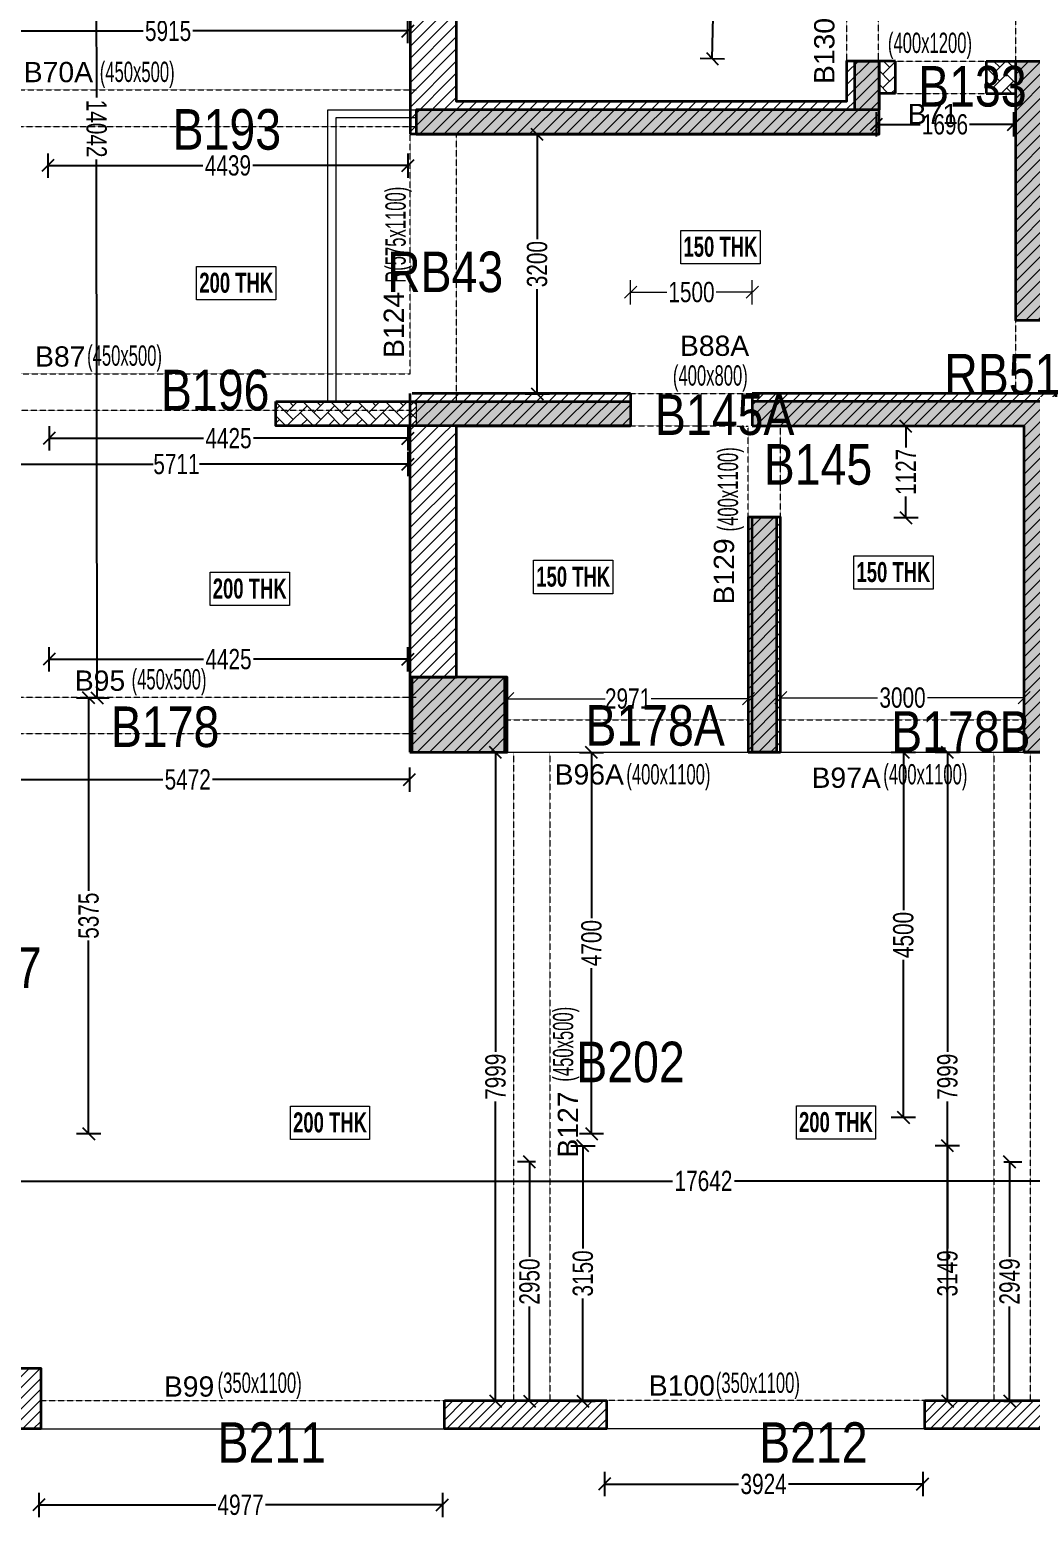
# Model space of a CAD drawing. Header units: millimetres. Extents: x 1 to 72184, y 68 to 60126.
# Drawn here: x 7195 to 19546, y 1687 to 20047 of the extents above; entities that cross this region are included whole.
import ezdxf
from ezdxf.enums import TextEntityAlignment as Align

# ---------------------------------------------------------------- set-up
doc = ezdxf.new("R2010")
doc.units = ezdxf.units.MM
doc.linetypes.add('HIDDEN', pattern=[0.375, 0.25, -0.125])
for name, color, linetype, lineweight in [('A-FLOR-IDEN', 11, 'Continuous', 9), ('S-BEAM', 7, 'Continuous', 18), ('S-BEAM-IDEN', 2, 'Continuous', 9), ('S-COL HATCH', 9, 'Continuous', 0), ('S-COLS', 5, 'Continuous', 35), ('S-WALL', 4, 'Continuous', 18)]:
    doc.layers.add(name, color=color, linetype=linetype, lineweight=lineweight)
for name, color, linetype in [('Abhinav working', 6, 'Continuous'), ('Beam Nos', 7, 'Continuous'), ('changes', 7, 'Continuous')]:
    doc.layers.add(name, color=color, linetype=linetype)
doc.styles.add('Dim.s & Anno.(Misc.)', font='ARIALN.TTF')
doc.styles.add('SC-BBS1', font='SansSerif')
doc.styles.add('SOBHA', font='swisscl.ttf')
doc.styles.add('Swis721 LtCn BT', font='swisscl.ttf', dxfattribs={"width": 0.9, "height": 233.355162})
doc.styles.add('Swis721 LtCn BT_B', font='', dxfattribs={"width": 0.9, "height": 246.918336})
doc.styles.get('Swis721 LtCn BT_B').set_extended_font_data('Swis721 LtCn BT', bold=True)
doc.dimstyles.new('S-100', dxfattribs={"dimscale": 100, "dimtxt": 2.5, "dimasz": 1.5, "dimexe": 1.5, "dimexo": 1.5, "dimgap": 0.1, "dimtad": 0, "dimdec": 0, "dimrnd": 0.0005, "dimzin": 0, "dimdsep": 46, "dimtxsty": 'SOBHA', "dimblk": 'OBLIQUE', "dimcen": 0.09, "dimclrd": 8, "dimclre": 8, "dimclrt": 6, "dimadec": 0, "dimazin": 0, "dimtfac": 1, "dimtdec": 0, "dimtofl": 0, "dimtmove": 0, "dimatfit": 3, "dimfxl": 1.5, "dimfxlon": 1, "dimtolj": 1, "dimtzin": 0, "dimlwd": -1, "dimlwe": -1, "dimarcsym": 0})
pattern_1 = [(45, (-31699446.87, 20890861.25), (-75.1300955, 75.1300955), [])]
pattern_2 = [(45, (-31618808, 20746156.34), (0, 169.7056275), [360, -120]), (135, (-31618723.15, 20746241.2), (1e-14, 169.7056275), [360, -120])]
pattern_3 = [(45, (-31682274.25, 21473233.52), (-75.1300955, 75.1300955), [])]
pattern_4 = [(45, (-31343257.79, 20900885.62), (-66.29126074, 66.29126074), [])]

# ---------------------------------------------------------------- blocks, each defined once
blk = doc.blocks.new('A$Cd226b1b4')
at = {"layer": 'S-COL HATCH', "transparency": 33554687}
h = blk.add_hatch(dxfattribs=at)
h.set_pattern_fill('ANSI31', color=256, scale=850)
h.set_pattern_definition(pattern_1)
h.paths.add_polyline_path([(5785, 7625), (5785, 8525), (5385, 8525), (5385, 8025), (575, 8025), (575, 19125), (0, 19129), (0, 7625)])
h = blk.add_hatch(dxfattribs=at)
h.set_pattern_fill('ANSI31', color=256, scale=850)
h.set_pattern_definition(pattern_1)
h.paths.add_polyline_path([(12825, 5325), (12825, 5725), (7871, 5725), (7871, 8525), (7471, 8525), (7471, 5325)])
at = {"layer": 'S-COLS', "elevation": 0}
blk.add_lwpolyline([(0, 7629), (5785, 7625), (5785, 8525), (5385, 8525), (5385, 8025), (575, 8025), (575, 19125), (0, 19129)], close=True, dxfattribs=at)
blk.add_lwpolyline([(18625, 5325), (7471, 5325), (7471, 8525), (7871, 8525)], dxfattribs=at)
blk = doc.blocks.new('A$Cbe320e20')
at = {"layer": 'S-COL HATCH', "transparency": 33554687}
h = blk.add_hatch(color=256, dxfattribs=at)
h.dxf.hatch_style = 1
h.paths.add_polyline_path([(-2086, 2800), (-2385, 2800), (-2385, 2200), (-2086, 2200)])
at = {"layer": 'S-COL HATCH'}
h = blk.add_hatch(dxfattribs=at)
h.set_pattern_fill('AR-HBONE', color=256, scale=30)
h.set_pattern_definition(pattern_2)
h.paths.add_polyline_path([(-1885, 2400), (-1885, 2800), (-2085, 2800), (-2085, 2400)])
h = blk.add_hatch(dxfattribs=at)
h.set_pattern_fill('AR-HBONE', color=256, scale=30)
h.set_pattern_definition(pattern_2)
h.paths.add_polyline_path([(-400, 2400), (-400, 2800), (-765, 2800), (-765, 2400), (-676, 2400)])
at = {"layer": 'S-COL HATCH', "transparency": 33554687}
h = blk.add_hatch(color=256, dxfattribs=at)
h.dxf.hatch_style = 1
h.paths.add_polyline_path([(4954, -400), (4954, 0), (0, 0), (0, 2800), (-400, 2800), (-400, -400)])
h = blk.add_hatch(color=256, dxfattribs=at)
h.dxf.hatch_style = 1
h.paths.add_polyline_path([(-7796, 2200), (-7796, 1900), (-2086, 1900), (-2086, 2200)])
at = {"layer": 'S-COL HATCH'}
h = blk.add_hatch(dxfattribs=at)
h.set_pattern_fill('AR-HBONE', color=256, scale=30)
h.set_pattern_definition([(45, (-31802317.5, 20729084.55), (0, 169.7056275), [360, -120]), (135, (-31802232.65, 20729169.4), (1e-14, 169.7056275), [360, -120])])
h.paths.add_polyline_path([(-7796, -1400), (-9525, -1400), (-9525, -1700), (-7796, -1700)])
at = {"layer": 'S-COL HATCH', "transparency": 33554687}
h = blk.add_hatch(dxfattribs=at)
h.set_pattern_fill('ANSI31', color=256, scale=850)
h.set_pattern_definition(pattern_3)
h.paths.add_polyline_path([(-5150, -1299), (-7296, -1299), (-7296, -1303), (-7871, -1303), (-7871, -4800), (-7296, -4800), (-7296, -1699), (-5150, -1699)])
h = blk.add_hatch(color=256, dxfattribs=at)
h.dxf.hatch_style = 1
h.paths.add_polyline_path([(-5150, -1400), (-7796, -1400), (-7796, -1700), (-5150, -1700)])
h = blk.add_hatch(dxfattribs=at)
h.set_pattern_fill('ANSI31', color=256, scale=850)
h.set_pattern_definition(pattern_3)
h.paths.add_polyline_path([(100, -1299), (-3650, -1299), (-3650, -1699), (-300, -1699), (-300, -5724), (100, -5724)])
h = blk.add_hatch(color=256, dxfattribs=at)
h.dxf.hatch_style = 1
h.paths.add_polyline_path([(0, -1400), (-3650, -1400), (-3650, -1700), (-300, -1700), (-300, -5725), (0, -5725)])
h = blk.add_hatch(dxfattribs=at)
h.set_pattern_fill('ANSI31', color=256, scale=850)
h.set_pattern_definition(pattern_3)
h.paths.add_polyline_path([(-3300, -2827), (-3696, -2827), (-3696, -5724), (-3300, -5724)])
h = blk.add_hatch(color=256, dxfattribs=at)
h.dxf.hatch_style = 1
h.paths.add_polyline_path([(-3350, -2827), (-3650, -2827), (-3650, -5725), (-3350, -5725)])
h = blk.add_hatch(dxfattribs=at)
h.set_pattern_fill('ANSI31', color=256, scale=850)
h.set_pattern_definition(pattern_3)
h.paths.add_polyline_path([(-7871, -4800), (-7871, -5724), (-6671, -5724), (-6671, -4800)])
h = blk.add_hatch(color=256, dxfattribs=at)
h.dxf.hatch_style = 1
h.paths.add_polyline_path([(-6700, -4800), (-7850, -4800), (-7850, -5725), (-6700, -5725)])
blk.add_line((-7796, -1400), (-7796, -1700), dxfattribs=at)
at = {"layer": 'S-COLS'}
for p, q in [((-1885, 2800), (-2086, 2800)), ((-1885, 2400), (-1885, 2800)), ((-765, 2800), (-765, 2400)), ((-765, 2800), (-400, 2800)), ((-1885, 2400), (-2086, 2400)), ((-765, 2400), (-400, 2400)), ((-5150, -1299), (-5150, -1699)), ((-3650, -1299), (-3650, -1699)), ((0, -1400), (-3650, -1400)), ((-3650, -1400), (-3650, -1700)), ((-3650, -1700), (-300, -1700)), ((-300, -1700), (-300, -5725)), ((-3700, -5724), (-3300, -5724)), ((-300, -5724), (100, -5724)), ((0, -5725), (-300, -5725))]:
    blk.add_line(p, q, dxfattribs=at)
at = {"layer": 'S-COLS', "color": 5}
blk.add_lwpolyline([(-2385, 2800), (-2086, 2800), (-2086, 2200), (-2385, 2200)], close=True, dxfattribs=at)
at = {"layer": 'S-COLS'}
for points in [[(10754, -400), (-400, -400), (-400, 2800), (0, 2800)], [(-7871, -1299), (-7871, -4800), (-7296, -4800), (-7296, -1699), (-5150, -1699)], [(-5150, -1299), (-7846, -1299)], [(100, -5724), (100, -1299), (-3650, -1299)], [(-3650, -1699), (-300, -1699), (-300, -5724)], [(-3300, -5724), (-3300, -2827), (-3700, -2827), (-3700, -5724)]]:
    blk.add_lwpolyline(points, dxfattribs=at)
for points in [[(-7796, 1900), (-2086, 1900), (-2086, 2200), (-7796, 2200)], [(-7850, -5725), (-6700, -5725), (-6700, -4800), (-7850, -4800)]]:
    blk.add_lwpolyline(points, close=True, dxfattribs=at)
at = {"layer": 'S-COLS', "elevation": 0}
for points in [[(-9525, -1400), (-5150, -1400), (-5150, -1700), (-9525, -1700)], [(-3650, -2827), (-3350, -2827), (-3350, -5725), (-3650, -5725)], [(-7871, -5724), (-6671, -5724), (-6671, -4800), (-7871, -4800)]]:
    blk.add_lwpolyline(points, close=True, dxfattribs=at)
at = {"layer": 'S-WALL', "color": 7}
for p, q in [((-8885, 2200), (-7795, 2200)), ((-8885, -1400), (-8885, 2200)), ((-7795, 2100), (-8785, 2100)), ((-8785, 2100), (-8785, -1400))]:
    blk.add_line(p, q, dxfattribs=at)
blk = doc.blocks.new('_OBLIQUE')
at = {"color": 0, "linetype": 'ByBlock'}
blk.add_line((-0.5, -0.5), (0.5, 0.5), dxfattribs=at)
blk = doc.blocks.new('*D387')
at = {"layer": 'Abhinav working', "color": 8, "transparency": 16777216}
for p, q in [((20972, 21656), (21272, 21656)), ((21122, 21656), (21122, 20963)), ((21122, 19656), (21122, 20350)), ((20972, 19656), (21272, 19656))]:
    blk.add_line(p, q, dxfattribs=at)
at = {"layer": 'Defpoints', "color": 0, "transparency": 16777216}
for p in [(19329, 21656, 0), (21122, 21656), (19329, 19656)]:
    blk.add_point(p, dxfattribs=at)
at = {"layer": 'Abhinav working', "color": 8, "transparency": 16777216, "xscale": 150, "yscale": 150, "zscale": 150}
for p, rotation in [((21122, 21656), 90), ((21122, 19656), 270)]:
    blk.add_blockref('_OBLIQUE', p, dxfattribs=dict(at, rotation=rotation))
at = {"layer": 'Abhinav working', "color": 6, "transparency": 16777216, "insert": (21122, 20656), "char_height": 250, "attachment_point": 5, "rotation": 90, "style": 'SOBHA'}
blk.add_mtext('\\A1;2000', dxfattribs=at)
blk = doc.blocks.new('*D388')
at = {"layer": 'Abhinav working', "color": 8, "transparency": 16777216}
for p, q in [((15802, 21686), (15503, 21692)), ((15653, 21689), (15639, 20995)), ((15613, 19689), (15626, 20382)), ((15762, 19686), (15463, 19692))]:
    blk.add_line(p, q, dxfattribs=at)
at = {"layer": 'Defpoints', "color": 0, "transparency": 16777216}
for p in [(15653, 21689), (17284, 21656, 0), (17244, 19656)]:
    blk.add_point(p, dxfattribs=at)
at = {"layer": 'Abhinav working', "color": 8, "transparency": 16777216, "xscale": 150, "yscale": 150, "zscale": 150}
for p, rotation in [((15653, 21689), 88.85422830363916), ((15613, 19689), 268.8542283036392)]:
    blk.add_blockref('_OBLIQUE', p, dxfattribs=dict(at, rotation=rotation))
at = {"layer": 'Abhinav working', "color": 6, "transparency": 16777216, "insert": (15633, 20689), "char_height": 250, "attachment_point": 5, "rotation": 88.8542, "style": 'SOBHA'}
blk.add_mtext('\\A1;2000', dxfattribs=at)
blk = doc.blocks.new('*D389')
at = {"layer": 'Abhinav working', "color": 8, "transparency": 16777216}
for p, q in [((17634, 19029), (17634, 18729)), ((19329, 19029), (19329, 18729)), ((17634, 18879), (18178, 18879)), ((19329, 18879), (18785, 18879))]:
    blk.add_line(p, q, dxfattribs=at)
at = {"layer": 'Defpoints', "color": 0, "transparency": 16777216}
for p in [(17634, 19256), (19329, 19256), (19329, 18879)]:
    blk.add_point(p, dxfattribs=at)
at = {"layer": 'Abhinav working', "color": 8, "transparency": 16777216, "xscale": 150, "yscale": 150, "zscale": 150, "rotation": 180}
blk.add_blockref('_OBLIQUE', (17634, 18879), dxfattribs=at)
at = {"layer": 'Abhinav working', "color": 8, "transparency": 16777216, "xscale": 150, "yscale": 150, "zscale": 150}
blk.add_blockref('_OBLIQUE', (19329, 18879), dxfattribs=at)
at = {"layer": 'Abhinav working', "color": 6, "transparency": 16777216, "insert": (18482, 18879), "char_height": 250, "attachment_point": 5, "style": 'SOBHA'}
blk.add_mtext('\\A1;1696', dxfattribs=at)
blk = doc.blocks.new('*D394')
at = {"layer": 'Abhinav working', "color": 8, "transparency": 16777216}
for p, q in [((17850, 15156), (18150, 15156)), ((18000, 15156), (18000, 14895)), ((18000, 14029), (18000, 14290)), ((17850, 14029), (18150, 14029))]:
    blk.add_line(p, q, dxfattribs=at)
at = {"layer": 'Defpoints', "color": 0, "transparency": 16777216}
for p in [(16429, 15156), (16429, 14029), (18000, 14029)]:
    blk.add_point(p, dxfattribs=at)
at = {"layer": 'Abhinav working', "color": 8, "transparency": 16777216, "xscale": 150, "yscale": 150, "zscale": 150}
for p, rotation in [((18000, 15156), 90), ((18000, 14029), 270)]:
    blk.add_blockref('_OBLIQUE', p, dxfattribs=dict(at, rotation=rotation))
at = {"layer": 'Abhinav working', "color": 6, "transparency": 16777216, "insert": (18000, 14593), "char_height": 250, "attachment_point": 5, "rotation": 90, "style": 'SOBHA'}
blk.add_mtext('\\A1;1127', dxfattribs=at)
blk = doc.blocks.new('*D411')
at = {"layer": 'Abhinav working', "color": 8, "transparency": 16777216}
for p, q in [((7419, 18522), (7419, 18222)), ((7419, 18372), (9331, 18372)), ((11859, 18372), (9947, 18372)), ((11859, 18522), (11859, 18222))]:
    blk.add_line(p, q, dxfattribs=at)
at = {"layer": 'Defpoints', "color": 0, "transparency": 16777216}
for p in [(7419, 18849), (11859, 18849), (11859, 18372)]:
    blk.add_point(p, dxfattribs=at)
at = {"layer": 'Abhinav working', "color": 8, "transparency": 16777216, "xscale": 150, "yscale": 150, "zscale": 150, "rotation": 180}
blk.add_blockref('_OBLIQUE', (7419, 18372), dxfattribs=at)
at = {"layer": 'Abhinav working', "color": 8, "transparency": 16777216, "xscale": 150, "yscale": 150, "zscale": 150}
blk.add_blockref('_OBLIQUE', (11859, 18372), dxfattribs=at)
at = {"layer": 'Abhinav working', "color": 6, "transparency": 16777216, "insert": (9639, 18372), "char_height": 250, "attachment_point": 5, "style": 'SOBHA'}
blk.add_mtext('\\A1;4439', dxfattribs=at)
blk = doc.blocks.new('*D412')
at = {"layer": 'Abhinav working', "color": 8, "transparency": 16777216}
for p, q in [((7861, 25849), (8161, 25849)), ((8011, 25849), (8017, 19210)), ((8025, 11807), (8018, 18446)), ((7875, 11807), (8175, 11807))]:
    blk.add_line(p, q, dxfattribs=at)
at = {"layer": 'Defpoints', "color": 0, "transparency": 16777216}
for p in [(7419, 25849), (8011, 25849), (7434, 11806)]:
    blk.add_point(p, dxfattribs=at)
at = {"layer": 'Abhinav working', "color": 8, "transparency": 16777216, "xscale": 150, "yscale": 150, "zscale": 150}
for p, rotation in [((8011, 25849), 90.05859092819775), ((8025, 11807), 270.0585909281977)]:
    blk.add_blockref('_OBLIQUE', p, dxfattribs=dict(at, rotation=rotation))
at = {"layer": 'Abhinav working', "color": 6, "transparency": 16777216, "insert": (8018, 18828), "char_height": 250, "attachment_point": 5, "rotation": 270.0586, "style": 'SOBHA'}
blk.add_mtext('\\A1;14042', dxfattribs=at)
blk = doc.blocks.new('*D413')
at = {"layer": 'Abhinav working', "color": 8, "transparency": 16777216}
for p, q in [((7771, 11806), (8071, 11806)), ((7921, 11806), (7921, 9425)), ((7921, 6431), (7921, 8812)), ((7771, 6431), (8071, 6431))]:
    blk.add_line(p, q, dxfattribs=at)
at = {"layer": 'Defpoints', "color": 0, "transparency": 16777216}
for p in [(7434, 11806, 0), (7434, 6431, 0), (7921, 6431)]:
    blk.add_point(p, dxfattribs=at)
at = {"layer": 'Abhinav working', "color": 8, "transparency": 16777216, "xscale": 150, "yscale": 150, "zscale": 150}
for p, rotation in [((7921, 11806), 90), ((7921, 6431), 270)]:
    blk.add_blockref('_OBLIQUE', p, dxfattribs=dict(at, rotation=rotation))
at = {"layer": 'Abhinav working', "color": 6, "transparency": 16777216, "insert": (7921, 9119), "char_height": 250, "attachment_point": 5, "rotation": 90, "style": 'SOBHA'}
blk.add_mtext('\\A1;5375', dxfattribs=at)
blk = doc.blocks.new('*D415')
at = {"layer": 'Abhinav working', "color": 8, "transparency": 16777216}
for p, q in [((7434, 15158), (7434, 14858)), ((11859, 15158), (11859, 14858)), ((7434, 15008), (9338, 15008)), ((11859, 15008), (9954, 15008))]:
    blk.add_line(p, q, dxfattribs=at)
at = {"layer": 'Defpoints', "color": 0, "transparency": 16777216}
for p in [(7434, 15349), (11859, 15349), (11859, 15008)]:
    blk.add_point(p, dxfattribs=at)
at = {"layer": 'Abhinav working', "color": 8, "transparency": 16777216, "xscale": 150, "yscale": 150, "zscale": 150, "rotation": 180}
blk.add_blockref('_OBLIQUE', (7434, 15008), dxfattribs=at)
at = {"layer": 'Abhinav working', "color": 8, "transparency": 16777216, "xscale": 150, "yscale": 150, "zscale": 150}
blk.add_blockref('_OBLIQUE', (11859, 15008), dxfattribs=at)
at = {"layer": 'Abhinav working', "color": 6, "transparency": 16777216, "insert": (9646, 15008), "char_height": 250, "attachment_point": 5, "style": 'SOBHA'}
blk.add_mtext('\\A1;4425', dxfattribs=at)
blk = doc.blocks.new('*D421')
at = {"layer": 'Abhinav working', "color": 8, "transparency": 16777216}
for p, q in [((13973, 11131), (14273, 11131)), ((14123, 11131), (14123, 9089)), ((14123, 6431), (14123, 8473)), ((13973, 6431), (14273, 6431))]:
    blk.add_line(p, q, dxfattribs=at)
at = {"layer": 'Defpoints', "color": 0, "transparency": 16777216}
for p in [(13584, 11131), (14123, 11131), (13584, 6431)]:
    blk.add_point(p, dxfattribs=at)
at = {"layer": 'Abhinav working', "color": 8, "transparency": 16777216, "xscale": 150, "yscale": 150, "zscale": 150}
for p, rotation in [((14123, 11131), 90), ((14123, 6431), 270)]:
    blk.add_blockref('_OBLIQUE', p, dxfattribs=dict(at, rotation=rotation))
at = {"layer": 'Abhinav working', "color": 6, "transparency": 16777216, "insert": (14123, 8781), "char_height": 250, "attachment_point": 5, "rotation": 90, "style": 'SOBHA'}
blk.add_mtext('\\A1;4700', dxfattribs=at)
blk = doc.blocks.new('*D422')
at = {"layer": 'Abhinav working', "color": 8, "transparency": 16777216}
for p, q in [((18119, 11131), (17819, 11131)), ((17969, 11131), (17969, 9189)), ((17969, 6631), (17969, 8573)), ((18119, 6631), (17819, 6631))]:
    blk.add_line(p, q, dxfattribs=at)
at = {"layer": 'Defpoints', "color": 0, "transparency": 16777216}
for p in [(17969, 11131), (19058, 11131), (19058, 6631)]:
    blk.add_point(p, dxfattribs=at)
at = {"layer": 'Abhinav working', "color": 8, "transparency": 16777216, "xscale": 150, "yscale": 150, "zscale": 150}
for p, rotation in [((17969, 11131), 90), ((17969, 6631), 270)]:
    blk.add_blockref('_OBLIQUE', p, dxfattribs=dict(at, rotation=rotation))
at = {"layer": 'Abhinav working', "color": 6, "transparency": 16777216, "insert": (17969, 8881), "char_height": 250, "attachment_point": 5, "rotation": 90, "style": 'SOBHA'}
blk.add_mtext('\\A1;4500', dxfattribs=at)
blk = doc.blocks.new('*D423')
at = {"layer": 'Abhinav working', "color": 8, "transparency": 16777216}
for p, q in [((6683, 5996), (6683, 5696)), ((24325, 5996), (24325, 5696)), ((6683, 5846), (15122, 5846)), ((24325, 5846), (15885, 5846))]:
    blk.add_line(p, q, dxfattribs=at)
at = {"layer": 'Defpoints', "color": 0, "transparency": 16777216}
for p in [(6683, 6631), (24325, 6631), (6683, 5846)]:
    blk.add_point(p, dxfattribs=at)
at = {"layer": 'Abhinav working', "color": 8, "transparency": 16777216, "xscale": 150, "yscale": 150, "zscale": 150, "rotation": 180}
blk.add_blockref('_OBLIQUE', (6683, 5846), dxfattribs=at)
at = {"layer": 'Abhinav working', "color": 8, "transparency": 16777216, "xscale": 150, "yscale": 150, "zscale": 150}
blk.add_blockref('_OBLIQUE', (24325, 5846), dxfattribs=at)
at = {"layer": 'Abhinav working', "color": 6, "transparency": 16777216, "insert": (15504, 5846), "char_height": 250, "attachment_point": 5, "style": 'SOBHA'}
blk.add_mtext('\\A1;17642', dxfattribs=at)
blk = doc.blocks.new('*D427')
at = {"layer": 'Abhinav working', "color": 8, "transparency": 16777216}
for p, q in [((13867, 6281), (14167, 6281)), ((14017, 6281), (14017, 5013)), ((14017, 3131), (14017, 4399)), ((13867, 3131), (14167, 3131))]:
    blk.add_line(p, q, dxfattribs=at)
at = {"layer": 'Defpoints', "color": 0, "transparency": 16777216}
for p in [(13584, 6281), (14017, 6281), (13584, 3131)]:
    blk.add_point(p, dxfattribs=at)
at = {"layer": 'Abhinav working', "color": 8, "transparency": 16777216, "xscale": 150, "yscale": 150, "zscale": 150}
for p, rotation in [((14017, 6281), 90), ((14017, 3131), 270)]:
    blk.add_blockref('_OBLIQUE', p, dxfattribs=dict(at, rotation=rotation))
at = {"layer": 'Abhinav working', "color": 6, "transparency": 16777216, "insert": (14017, 4706), "char_height": 250, "attachment_point": 5, "rotation": 90, "style": 'SOBHA'}
blk.add_mtext('\\A1;3150', dxfattribs=at)
blk = doc.blocks.new('*D428')
at = {"layer": 'Abhinav working', "color": 8, "transparency": 16777216}
for p, q in [((18663, 6281), (18363, 6281)), ((18513, 6281), (18513, 5014)), ((18513, 3132), (18513, 4400)), ((18663, 3132), (18363, 3132))]:
    blk.add_line(p, q, dxfattribs=at)
at = {"layer": 'Defpoints', "color": 0, "transparency": 16777216}
for p in [(19058, 6281), (18513, 3132), (19058, 3132, 0)]:
    blk.add_point(p, dxfattribs=at)
at = {"layer": 'Abhinav working', "color": 8, "transparency": 16777216, "xscale": 150, "yscale": 150, "zscale": 150}
for p, rotation in [((18513, 6281), 90), ((18513, 3132), 270)]:
    blk.add_blockref('_OBLIQUE', p, dxfattribs=dict(at, rotation=rotation))
at = {"layer": 'Abhinav working', "color": 6, "transparency": 16777216, "insert": (18513, 4707), "char_height": 250, "attachment_point": 5, "rotation": 90, "style": 'SOBHA'}
blk.add_mtext('\\A1;3149', dxfattribs=at)
blk = doc.blocks.new('*D431')
at = {"layer": 'Abhinav working', "color": 8, "transparency": 16777216}
for p, q in [((7307, 2001), (7307, 1701)), ((7307, 1851), (9488, 1851)), ((12284, 1851), (10102, 1851)), ((12284, 2001), (12284, 1701))]:
    blk.add_line(p, q, dxfattribs=at)
at = {"layer": 'Defpoints', "color": 0, "transparency": 16777216}
for p in [(7307, 2782, 0), (12284, 2782), (12284, 1851)]:
    blk.add_point(p, dxfattribs=at)
at = {"layer": 'Abhinav working', "color": 8, "transparency": 16777216, "xscale": 150, "yscale": 150, "zscale": 150, "rotation": 180}
blk.add_blockref('_OBLIQUE', (7307, 1851), dxfattribs=at)
at = {"layer": 'Abhinav working', "color": 8, "transparency": 16777216, "xscale": 150, "yscale": 150, "zscale": 150}
blk.add_blockref('_OBLIQUE', (12284, 1851), dxfattribs=at)
at = {"layer": 'Abhinav working', "color": 6, "transparency": 16777216, "insert": (9795, 1851), "char_height": 250, "attachment_point": 5, "style": 'SOBHA'}
blk.add_mtext('\\A1;4977', dxfattribs=at)
blk = doc.blocks.new('*D432')
at = {"layer": 'Abhinav working', "color": 8, "transparency": 16777216}
for p, q in [((14284, 2258), (14284, 1958)), ((18208, 2258), (18208, 1958)), ((14284, 2108), (15938, 2108)), ((18208, 2108), (16554, 2108))]:
    blk.add_line(p, q, dxfattribs=at)
at = {"layer": 'Defpoints', "color": 0, "transparency": 16777216}
for p in [(14284, 2782), (18208, 2782, 0), (18208, 2108)]:
    blk.add_point(p, dxfattribs=at)
at = {"layer": 'Abhinav working', "color": 8, "transparency": 16777216, "xscale": 150, "yscale": 150, "zscale": 150, "rotation": 180}
blk.add_blockref('_OBLIQUE', (14284, 2108), dxfattribs=at)
at = {"layer": 'Abhinav working', "color": 8, "transparency": 16777216, "xscale": 150, "yscale": 150, "zscale": 150}
blk.add_blockref('_OBLIQUE', (18208, 2108), dxfattribs=at)
at = {"layer": 'Abhinav working', "color": 6, "transparency": 16777216, "insert": (16246, 2108), "char_height": 250, "attachment_point": 5, "style": 'SOBHA'}
blk.add_mtext('\\A1;3924', dxfattribs=at)
blk = doc.blocks.new('*D455')
at = {"layer": 'Abhinav working', "color": 8, "transparency": 16777216}
for p, q in [((7434, 12133), (7434, 12433)), ((11859, 12133), (11859, 12433)), ((7434, 12283), (9338, 12283)), ((11859, 12283), (9954, 12283))]:
    blk.add_line(p, q, dxfattribs=at)
at = {"layer": 'Defpoints', "color": 0, "transparency": 16777216}
for p in [(11859, 12283), (7434, 11806), (11859, 11806)]:
    blk.add_point(p, dxfattribs=at)
at = {"layer": 'Abhinav working', "color": 8, "transparency": 16777216, "xscale": 150, "yscale": 150, "zscale": 150, "rotation": 180}
blk.add_blockref('_OBLIQUE', (7434, 12283), dxfattribs=at)
at = {"layer": 'Abhinav working', "color": 8, "transparency": 16777216, "xscale": 150, "yscale": 150, "zscale": 150}
blk.add_blockref('_OBLIQUE', (11859, 12283), dxfattribs=at)
at = {"layer": 'Abhinav working', "color": 6, "transparency": 16777216, "insert": (9646, 12283), "char_height": 250, "attachment_point": 5, "style": 'SOBHA'}
blk.add_mtext('\\A1;4425', dxfattribs=at)
blk = doc.blocks.new('*D463')
at = {"layer": 'Abhinav working', "color": 8, "transparency": 16777216}
for p, q in [((13303, 18756), (13603, 18756)), ((13453, 18756), (13453, 17463)), ((13453, 15556), (13453, 16849)), ((13303, 15556), (13603, 15556))]:
    blk.add_line(p, q, dxfattribs=at)
at = {"layer": 'Defpoints', "color": 0, "transparency": 16777216}
for p in [(12434, 18756, 0), (13453, 18756), (12434, 15556)]:
    blk.add_point(p, dxfattribs=at)
at = {"layer": 'Abhinav working', "color": 8, "transparency": 16777216, "xscale": 150, "yscale": 150, "zscale": 150}
for p, rotation in [((13453, 18756), 90), ((13453, 15556), 270)]:
    blk.add_blockref('_OBLIQUE', p, dxfattribs=dict(at, rotation=rotation))
at = {"layer": 'Abhinav working', "color": 6, "transparency": 16777216, "insert": (13453, 17156), "char_height": 250, "attachment_point": 5, "rotation": 90, "style": 'SOBHA'}
blk.add_mtext('\\A1;3200', dxfattribs=at)
blk = doc.blocks.new('*D465')
at = {"layer": 'Abhinav working', "color": 8, "transparency": 16777216}
for p, q in [((13434, 6081), (13209, 6081)), ((13359, 6081), (13359, 4913)), ((13359, 3131), (13359, 4299)), ((13434, 3131), (13209, 3131))]:
    blk.add_line(p, q, dxfattribs=at)
at = {"layer": 'Defpoints', "color": 0, "transparency": 16777216}
for p in [(13584, 6081), (13359, 3131), (13584, 3131)]:
    blk.add_point(p, dxfattribs=at)
at = {"layer": 'Abhinav working', "color": 8, "transparency": 16777216, "xscale": 150, "yscale": 150, "zscale": 150}
for p, rotation in [((13359, 6081), 90), ((13359, 3131), 270)]:
    blk.add_blockref('_OBLIQUE', p, dxfattribs=dict(at, rotation=rotation))
at = {"layer": 'Abhinav working', "color": 6, "transparency": 16777216, "insert": (13359, 4606), "char_height": 250, "attachment_point": 5, "rotation": 90, "style": 'SOBHA'}
blk.add_mtext('\\A1;2950', dxfattribs=at)
blk = doc.blocks.new('*D466')
at = {"layer": 'Abhinav working', "color": 8, "transparency": 16777216}
for p, q in [((19208, 6081), (19430, 6081)), ((19280, 6081), (19280, 4913)), ((19280, 3132), (19280, 4300)), ((19208, 3132), (19430, 3132))]:
    blk.add_line(p, q, dxfattribs=at)
at = {"layer": 'Defpoints', "color": 0, "transparency": 16777216}
for p in [(19058, 6081), (19280, 6081), (19058, 3132, 0)]:
    blk.add_point(p, dxfattribs=at)
at = {"layer": 'Abhinav working', "color": 8, "transparency": 16777216, "xscale": 150, "yscale": 150, "zscale": 150}
for p, rotation in [((19280, 6081), 90), ((19280, 3132), 270)]:
    blk.add_blockref('_OBLIQUE', p, dxfattribs=dict(at, rotation=rotation))
at = {"layer": 'Abhinav working', "color": 6, "transparency": 16777216, "insert": (19280, 4607), "char_height": 250, "attachment_point": 5, "rotation": 90, "style": 'SOBHA'}
blk.add_mtext('\\A1;2949', dxfattribs=at)
blk = doc.blocks.new('*D496')
at = {"layer": 'Abhinav working', "color": 8, "transparency": 16777216}
for p, q in [((6407, 10948), (6407, 10648)), ((11879, 10948), (11879, 10648)), ((6407, 10798), (8837, 10798)), ((11879, 10798), (9450, 10798))]:
    blk.add_line(p, q, dxfattribs=at)
at = {"layer": 'Defpoints', "color": 0, "transparency": 16777216}
for p in [(6407, 11356), (11879, 11356, 0), (11879, 10798)]:
    blk.add_point(p, dxfattribs=at)
at = {"layer": 'Abhinav working', "color": 8, "transparency": 16777216, "xscale": 150, "yscale": 150, "zscale": 150, "rotation": 180}
blk.add_blockref('_OBLIQUE', (6407, 10798), dxfattribs=at)
at = {"layer": 'Abhinav working', "color": 8, "transparency": 16777216, "xscale": 150, "yscale": 150, "zscale": 150}
blk.add_blockref('_OBLIQUE', (11879, 10798), dxfattribs=at)
at = {"layer": 'Abhinav working', "color": 6, "transparency": 16777216, "insert": (9143, 10798), "char_height": 250, "attachment_point": 5, "style": 'SOBHA'}
blk.add_mtext('\\A1;5472', dxfattribs=at)
blk = doc.blocks.new('*D500')
at = {"layer": 'Abhinav working', "color": 8, "transparency": 16777216}
for p, q in [((5944, 19882), (5944, 20182)), ((5944, 20032), (8595, 20032)), ((11859, 20032), (9208, 20032)), ((11859, 19882), (11859, 20182))]:
    blk.add_line(p, q, dxfattribs=at)
at = {"layer": 'Defpoints', "color": 0, "transparency": 16777216}
for p in [(11859, 20032), (5944, 19299), (11859, 19299)]:
    blk.add_point(p, dxfattribs=at)
at = {"layer": 'Abhinav working', "color": 8, "transparency": 16777216, "xscale": 150, "yscale": 150, "zscale": 150, "rotation": 180}
blk.add_blockref('_OBLIQUE', (5944, 20032), dxfattribs=at)
at = {"layer": 'Abhinav working', "color": 8, "transparency": 16777216, "xscale": 150, "yscale": 150, "zscale": 150}
blk.add_blockref('_OBLIQUE', (11859, 20032), dxfattribs=at)
at = {"layer": 'Abhinav working', "color": 6, "transparency": 16777216, "insert": (8901, 20032), "char_height": 250, "attachment_point": 5, "style": 'SOBHA'}
blk.add_mtext('\\A1;5915', dxfattribs=at)
blk = doc.blocks.new('*D501')
at = {"layer": 'Abhinav working', "color": 8, "transparency": 16777216}
for p, q in [((6148, 14839), (6148, 14539)), ((6148, 14689), (8719, 14689)), ((11859, 14689), (9288, 14689)), ((11859, 14839), (11859, 14539))]:
    blk.add_line(p, q, dxfattribs=at)
at = {"layer": 'Defpoints', "color": 0, "transparency": 16777216}
for p in [(6148, 15799), (11859, 15799), (11859, 14689)]:
    blk.add_point(p, dxfattribs=at)
at = {"layer": 'Abhinav working', "color": 8, "transparency": 16777216, "xscale": 150, "yscale": 150, "zscale": 150, "rotation": 180}
blk.add_blockref('_OBLIQUE', (6148, 14689), dxfattribs=at)
at = {"layer": 'Abhinav working', "color": 8, "transparency": 16777216, "xscale": 150, "yscale": 150, "zscale": 150}
blk.add_blockref('_OBLIQUE', (11859, 14689), dxfattribs=at)
at = {"layer": 'Abhinav working', "color": 6, "transparency": 16777216, "insert": (9004, 14689), "char_height": 250, "attachment_point": 5, "style": 'SOBHA'}
blk.add_mtext('\\A1;5711', dxfattribs=at)
blk = doc.blocks.new('*D502')
at = {"layer": 'Abhinav working', "color": 8, "transparency": 16777216}
for p, q in [((13090, 11131), (12790, 11131)), ((12940, 11131), (12940, 7438)), ((12940, 3132), (12940, 6826)), ((13090, 3132), (12790, 3132))]:
    blk.add_line(p, q, dxfattribs=at)
at = {"layer": 'Defpoints', "color": 0, "transparency": 16777216}
for p in [(13584, 11131), (12940, 3132), (13584, 3132)]:
    blk.add_point(p, dxfattribs=at)
at = {"layer": 'Abhinav working', "color": 8, "transparency": 16777216, "xscale": 150, "yscale": 150, "zscale": 150}
for p, rotation in [((12940, 11131), 90), ((12940, 3132), 270)]:
    blk.add_blockref('_OBLIQUE', p, dxfattribs=dict(at, rotation=rotation))
at = {"layer": 'Abhinav working', "color": 6, "transparency": 16777216, "insert": (12940, 7132), "char_height": 250, "attachment_point": 5, "rotation": 90, "style": 'SOBHA'}
blk.add_mtext('\\A1;7999', dxfattribs=at)
blk = doc.blocks.new('*D503')
at = {"layer": 'Abhinav working', "color": 8, "transparency": 16777216}
for p, q in [((18663, 11131), (18363, 11131)), ((18513, 11131), (18513, 7438)), ((18513, 3132), (18513, 6826)), ((18663, 3132), (18363, 3132))]:
    blk.add_line(p, q, dxfattribs=at)
at = {"layer": 'Defpoints', "color": 0, "transparency": 16777216}
for p in [(19058, 11131), (18513, 3132), (19058, 3132)]:
    blk.add_point(p, dxfattribs=at)
at = {"layer": 'Abhinav working', "color": 8, "transparency": 16777216, "xscale": 150, "yscale": 150, "zscale": 150}
for p, rotation in [((18513, 11131), 90), ((18513, 3132), 270)]:
    blk.add_blockref('_OBLIQUE', p, dxfattribs=dict(at, rotation=rotation))
at = {"layer": 'Abhinav working', "color": 6, "transparency": 16777216, "insert": (18513, 7132), "char_height": 250, "attachment_point": 5, "rotation": 90, "style": 'SOBHA'}
blk.add_mtext('\\A1;7999', dxfattribs=at)
blk = doc.blocks.new('*D559')
at = {"layer": 'Defpoints', "color": 0, "transparency": 16777216}
for p in [(16106, 16810), (14606, 15562), (16106, 15562)]:
    blk.add_point(p, dxfattribs=at)
at = {"layer": 'S-BEAM-IDEN', "color": 8, "transparency": 16777216}
for p, q in [((14606, 16660), (14606, 16960)), ((16106, 16660), (16106, 16960)), ((14606, 16810), (15052, 16810)), ((16106, 16810), (15659, 16810))]:
    blk.add_line(p, q, dxfattribs=at)
at = {"layer": 'S-BEAM-IDEN', "color": 8, "transparency": 16777216, "xscale": 150, "yscale": 150, "zscale": 150, "rotation": 180}
blk.add_blockref('_OBLIQUE', (14606, 16810), dxfattribs=at)
at = {"layer": 'S-BEAM-IDEN', "color": 8, "transparency": 16777216, "xscale": 150, "yscale": 150, "zscale": 150}
blk.add_blockref('_OBLIQUE', (16106, 16810), dxfattribs=at)
at = {"layer": 'S-BEAM-IDEN', "color": 6, "transparency": 16777216, "insert": (15356, 16810), "char_height": 250, "attachment_point": 5, "style": 'SOBHA'}
blk.add_mtext('\\A1;1500', dxfattribs=at)
blk = doc.blocks.new('*D560')
at = {"layer": 'Defpoints', "color": 0, "transparency": 16777216}
for p in [(16059, 11796), (13089, 11536), (16059, 11536)]:
    blk.add_point(p, dxfattribs=at)
at = {"layer": 'S-BEAM-IDEN', "color": 8, "transparency": 16777216}
for p, q in [((13089, 11686), (13089, 11946)), ((16059, 11686), (16059, 11946)), ((13089, 11796), (14290, 11796)), ((16059, 11796), (14858, 11796))]:
    blk.add_line(p, q, dxfattribs=at)
at = {"layer": 'S-BEAM-IDEN', "color": 8, "transparency": 16777216, "xscale": 150, "yscale": 150, "zscale": 150, "rotation": 180}
blk.add_blockref('_OBLIQUE', (13089, 11796), dxfattribs=at)
at = {"layer": 'S-BEAM-IDEN', "color": 8, "transparency": 16777216, "xscale": 150, "yscale": 150, "zscale": 150}
blk.add_blockref('_OBLIQUE', (16059, 11796), dxfattribs=at)
at = {"layer": 'S-BEAM-IDEN', "color": 6, "transparency": 16777216, "insert": (14574, 11796), "char_height": 250, "attachment_point": 5, "style": 'SOBHA'}
blk.add_mtext('\\A1;2971', dxfattribs=at)
blk = doc.blocks.new('*D561')
at = {"layer": 'Defpoints', "color": 0, "transparency": 16777216}
for p in [(19459, 11808), (16459, 11536), (19459, 11536)]:
    blk.add_point(p, dxfattribs=at)
at = {"layer": 'S-BEAM-IDEN', "color": 8, "transparency": 16777216}
for p, q in [((16459, 11686), (16459, 11958)), ((19459, 11686), (19459, 11958)), ((16459, 11808), (17652, 11808)), ((19459, 11808), (18266, 11808))]:
    blk.add_line(p, q, dxfattribs=at)
at = {"layer": 'S-BEAM-IDEN', "color": 8, "transparency": 16777216, "xscale": 150, "yscale": 150, "zscale": 150, "rotation": 180}
blk.add_blockref('_OBLIQUE', (16459, 11808), dxfattribs=at)
at = {"layer": 'S-BEAM-IDEN', "color": 8, "transparency": 16777216, "xscale": 150, "yscale": 150, "zscale": 150}
blk.add_blockref('_OBLIQUE', (19459, 11808), dxfattribs=at)
at = {"layer": 'S-BEAM-IDEN', "color": 6, "transparency": 16777216, "insert": (17959, 11808), "char_height": 250, "attachment_point": 5, "style": 'SOBHA'}
blk.add_mtext('\\A1;3000', dxfattribs=at)

msp = doc.modelspace()

# ---------------------------------------------------------------- hatches: boundary and pattern name
at = {"layer": 'S-COL HATCH', "transparency": 33554687}
h = msp.add_hatch(dxfattribs=at)
h.set_pattern_fill('ANSI31', color=256, scale=750)
h.set_pattern_definition([(45, (-31782559.29, 20900885.62), (-66.29126074, 66.29126074), [])])
h.paths.add_polyline_path([(7332.7, 2787.5), (7332.7, 3537.5), (6582.7, 3537.5), (6582.7, 2787.5)])
h = msp.add_hatch(dxfattribs=at)
h.set_pattern_fill('ANSI31', color=256, scale=750)
h.set_pattern_definition(pattern_4)
h.paths.add_polyline_path([(14309.9, 2787.5), (14309.9, 3137.5), (12309.9, 3137.5), (12309.9, 2787.5)])
h = msp.add_hatch(dxfattribs=at)
h.set_pattern_fill('ANSI31', color=256, scale=750)
h.set_pattern_definition(pattern_4)
h.paths.add_polyline_path([(20234, 2787.5), (20234, 3137.5), (18234, 3137.5), (18234, 2787.5)])

# ---------------------------------------------------------------- linework, layer by layer
at = {"layer": 'A-FLOR-IDEN', "color": 8, "elevation": 0, "flags": 128}
for points in [[(16201.7, 17572.5), (16201.7, 17160.7), (15224.2, 17160.7), (15224.2, 17572.5)], [(10230.4, 17127.9), (10230.4, 16716.1), (9252.9, 16716.1), (9252.9, 17127.9)], [(14386.2, 13502.8), (14386.2, 13090.9), (13408.7, 13090.9), (13408.7, 13502.8)], [(18335.7, 13559.2), (18335.7, 13147.3), (17358.2, 13147.3), (17358.2, 13559.2)], [(10396.4, 13355.9), (10396.4, 12944.1), (9418.9, 12944.1), (9418.9, 13355.9)], [(11387.1, 6770.7), (11387.1, 6358.9), (10409.6, 6358.9), (10409.6, 6770.7)], [(17626.9, 6774.4), (17626.9, 6362.6), (16649.4, 6362.6), (16649.4, 6774.4)]]:
    msp.add_lwpolyline(points, close=True, dxfattribs=at)
at = {"layer": 'S-BEAM', "linetype": 'HIDDEN'}
for p, q in [((17259.9, 21661.5, 0), (17269.9, 19661.5)), ((17659.9, 21661.5), (17659.9, 19661.5)), ((19355.5, 19661.5), (19355.5, 21661.5, 0)), ((17659.9, 19661.5), (19355.5, 19661.5)), ((5970.1, 19304), (11959.9, 19304)), ((17659.9, 19261.5), (19355.5, 19261.5)), ((5996.4, 18854), (11945.5, 18854)), ((11884.9, 15804), (11884.9, 18761.5, 0)), ((12459.9, 15461.5), (12459.9, 18761.5)), ((19355.5, 15561.5), (19355.5, 16461.5)), ((6174.3, 15804), (11884.9, 15804)), ((14605.5, 15561.5), (16105.5, 15561.5)), ((6200.6, 15354), (11945.5, 15354)), ((14605.5, 15162.3), (16055.5, 15159)), ((16055.5, 14034.1), (16055.5, 15159)), ((16455.5, 14034.1), (16455.5, 15161.5)), ((11959.9, 11811.5), (6407.3, 11811.5)), ((13088.6, 11536.3), (16059.2, 11536.3)), ((16459.2, 11536.3), (19459.2, 11536.3)), ((11959.9, 11361.5), (6433.5, 11361.5)), ((13159.9, 11136.3), (13159.9, 3137.5)), ((13609.9, 11136.3), (13609.9, 3137.5)), ((19084, 11136.3), (19084, 3137.5, 0)), ((19534, 11136.3), (19534, 3137.5, 0)), ((7332.7, 3137.5, 0), (12309.9, 3137.5)), ((18234, 3137.5, 0), (14309.9, 3137.5))]:
    msp.add_line(p, q, dxfattribs=at)
at = {"layer": 'S-BEAM'}
for p, q in [((13088.6, 11136.3), (16059.2, 11136.3)), ((16459.2, 11136.3), (19459.2, 11136.3)), ((7332.7, 2787.5, 0), (12309.9, 2787.5)), ((18234, 2787.5, 0), (14309.9, 2787.5))]:
    msp.add_line(p, q, dxfattribs=at)
at = {"layer": 'S-BEAM', "linetype": 'HIDDEN', "elevation": 0}
msp.add_lwpolyline([(7445.5, 2786.3), (7445.5, 2780.2)], dxfattribs=at)
at = {"layer": 'S-COLS', "elevation": 0}
for points in [[(6582.7, 3537.5), (7332.7, 3537.5), (7332.7, 2787.5), (6582.7, 2787.5)], [(12309.9, 3137.5), (14309.9, 3137.5), (14309.9, 2787.5), (12309.9, 2787.5)], [(18234, 3137.5), (20234, 3137.5), (20234, 2787.5), (18234, 2787.5)]]:
    msp.add_lwpolyline(points, close=True, dxfattribs=at)

# ---------------------------------------------------------------- block references
at = {"layer": 'changes'}
msp.add_blockref('A$Cd226b1b4', (11884.9, 11136.3), dxfattribs=at)
at = {"layer": 'S-COLS'}
msp.add_blockref('A$Cbe320e20', (19755.5, 16860.7), dxfattribs=at)

# ---------------------------------------------------------------- texts
at = {"layer": 'A-FLOR-IDEN', "color": 1, "char_height": 246.92, "width": 1155, "attachment_point": 2, "line_spacing_factor": 0.964267, "style": 'Swis721 LtCn BT_B'}
for s, insert in [('150 THK', (15713, 17494.5)), ('200 THK', (9741.7, 17049.8)), ('150 THK', (13897.5, 13424.7)), ('150 THK', (17846.9, 13481.1)), ('200 THK', (9907.7, 13277.9)), ('200 THK', (10898.3, 6692.7)), ('200 THK', (17138.1, 6696.4))]:
    msp.add_mtext(s, dxfattribs=dict(at, insert=insert))
at = {"layer": 'Abhinav working', "char_height": 500, "attachment_point": 1, "style": 'Dim.s & Anno.(Misc.)'}
for s, insert in [('B133', (18152.5, 19599.6, 0)), ('B193', (8957.3, 19068.2, 0)), ('RB43', (11601.9, 17310.9, 0)), ('RB51', (18473.6, 16048.9, 0)), ('B196', (8813, 15853.4, 0)), ('B145A', (14905.9, 15548.9, 0)), ('B145', (16247, 14935.9, 0)), ('B178', (8195.5, 11699.6, 0)), ('B178A', (14048, 11716.6, 0)), ('B178B', (17819.2, 11641.6, 0)), ('B177', (6003.1, 8728.5, 0)), ('B202', (13935.6, 7564.7, 0)), ('B211', (9512, 2870)), ('B212', (16190, 2870))]:
    msp.add_mtext_dynamic_manual_height_columns(s, width=21149.247, gutter_width=5423.5, heights=[0], dxfattribs=dict(at, insert=insert))
at = {"layer": 'Beam Nos', "color": 3, "style": 'SC-BBS1'}
for s, p in [('B130', (17193.9, 19784.9, 0)), ('B124', (11884.9, 16407.3)), ('B129', (15956.2, 13365.7, 0)), ('B127', (14032.2, 6543))]:
    msp.add_text(s, height=250, rotation=90, dxfattribs=at).set_placement(p, align=Align.BOTTOM_CENTER)
for s, p in [('B70A', (7548.3, 19325.1)), ('B71', (18334.2, 18808.1)), ('B88A', (15640.8, 15949.2, 0)), ('B87', (7571.2, 15817.2)), ('B95', (8061.4, 11818.5, 0)), ('B96A', (14095.5, 10661.8, 0)), ('B97A', (17264, 10620.7, 0)), ('B99', (9159.9, 3111.7, 0)), ('B100', (15237.4, 3124.2, 0))]:
    msp.add_text(s, height=250, dxfattribs=at).set_placement(p, align=Align.BOTTOM_CENTER)
at = {"layer": 'S-BEAM-IDEN', "color": 3, "style": 'Swis721 LtCn BT', "width": 0.8}
for s, p in [('(400x1200)', (17778.9, 19760.9)), ('(450x500)', (8058.6, 19403)), ('(450x500)', (7902.6, 15903)), ('(400x800)', (15127.2, 15657.5, 0)), ('(450x500)', (8451.1, 11910.6)), ('(350x1100)', (9511.9, 3233.1)), ('(350x1100)', (15656.4, 3233.1))]:
    msp.add_text(s, height=250, dxfattribs=at).set_placement(p)
for s, p in [('R(575x1100)', (11831.1, 16925.9)), ('(400x1100)', (15930, 13859.6)), ('(450x500)', (13897.4, 7072.1))]:
    msp.add_text(s, height=250, rotation=90, dxfattribs=at).set_placement(p)
at = {"layer": 'S-BEAM-IDEN', "style": 'Swis721 LtCn BT', "width": 0.8}
for p in [(14553, 10738.8, 0), (17721.7, 10738.8, 0)]:
    msp.add_text('(400x1100)', height=250, rotation=360, dxfattribs=at).set_placement(p)

# ---------------------------------------------------------------- dimensions: what is measured, and where the dimension line sits
at = {"layer": 'Abhinav working'}
for p1, p2, distance, picture, middle in [((7433.8, 11806.3), (7419.4, 25848.7), -591.1, '*D412', (8017.8, 18828.1)), ((17243.8, 19656.3), (17283.8, 21656.3, 0), 1631.6, '*D388', (15632.5, 20688.9)), ((12433.8, 15556.3), (12433.8, 18756.3, 0), -1018.9, '*D463', (13452.7, 17156.3))]:
    dim = msp.add_aligned_dim(p1=p1, p2=p2, distance=distance, dimstyle='S-100', dxfattribs=at)
    dim.commit()
    dim.dimension.update_dxf_attribs({"geometry": picture, "text_midpoint": middle})
for base, p1, p2, picture, middle in [((21122.4, 21656.3), (19329.4, 19656.3), (19329.4, 21656.3, 0), '*D387', (21122.4, 20656.3)), ((18000.2, 14028.9), (16429.5, 15156.3), (16429.5, 14028.9), '*D394', (18000.2, 14592.6)), ((7921, 6431.1), (7433.8, 11806.3, 0), (7433.8, 6431.1, 0), '*D413', (7921, 9118.7)), ((14123, 11131.1), (13583.8, 6431.1), (13583.8, 11131.1), '*D421', (14123, 8781.1)), ((17969.2, 11131.1), (19057.9, 6631.1), (19057.9, 11131.1), '*D422', (17969.2, 8881.1)), ((14016.9, 6281.1), (13583.8, 3131.1), (13583.8, 6281.1), '*D427', (14016.9, 4706.1)), ((18512.9, 3132.2), (19057.9, 6281.1), (19057.9, 3132.2, 0), '*D428', (18512.9, 4706.7)), ((13359.4, 3131.1), (13583.8, 6081.1), (13583.8, 3131.1), '*D465', (13359.4, 4606.1)), ((19279.5, 6081.1), (19057.9, 3132.2, 0), (19057.9, 6081.1, 0), '*D466', (19279.5, 4606.7))]:
    dim = msp.add_linear_dim(base=base, p1=p1, p2=p2, angle=90, dimstyle='S-100', dxfattribs=at)
    dim.commit()
    dim.dimension.update_dxf_attribs({"geometry": picture, "text_midpoint": middle})
at = {"layer": 'Abhinav working', "color": 3}
for base, p1, p2, picture, middle in [((11858.9, 20032.3), (5944.1, 19298.8), (11858.9, 19298.8), '*D500', (8901.5, 20032.3)), ((11858.7897, 14688.647), (6148.2584, 15798.7734), (11858.7897, 15798.7734), '*D501', (9003.524, 14688.647)), ((11879.4, 10798.1), (6407.4, 11356.3), (11879.4, 11356.3), '*D496', (9143.4, 10798.1))]:
    dim = msp.add_linear_dim(base=base, p1=p1, p2=p2, dimstyle='S-100', dxfattribs=at)
    dim.commit()
    dim.dimension.update_dxf_attribs({"geometry": picture, "text_midpoint": middle})
at = {"layer": 'Abhinav working'}
for base, p1, p2, picture, middle in [((19329.4, 18879.5), (17633.8, 19256.3), (19329.4, 19256.3), '*D389', (18481.6, 18879.5)), ((11858.8678, 18372.2449), (7419.4277, 18848.7001), (11858.8678, 18848.7001), '*D411', (9639.1478, 18372.2449)), ((11858.8, 15008.3), (7433.8, 15348.7), (11858.8, 15348.7), '*D415', (9646.3, 15008.3)), ((11858.8, 12283.3), (7433.8, 11806.3), (11858.8, 11806.3), '*D455', (9646.3, 12283.3)), ((6682.7, 5845.8), (24324.7, 6631.1), (6682.7, 6631.1), '*D423', (15503.7, 5845.8)), ((12283.8, 1850.7), (7306.7, 2782.2, 0), (12283.8, 2782.2), '*D431', (9795.2, 1850.7)), ((18207.9, 2108), (14283.8, 2782.2), (18207.9, 2782.2, 0), '*D432', (16245.9, 2108))]:
    dim = msp.add_linear_dim(base=base, p1=p1, p2=p2, dimstyle='S-100', dxfattribs=at)
    dim.commit()
    dim.dimension.update_dxf_attribs({"geometry": picture, "text_midpoint": middle})
at = {"layer": 'Abhinav working', "color": 3}
for base, p1, p2, picture, middle in [((12939.6, 3132.3), (13583.8, 11131.1), (13583.8, 3132.3), '*D502', (12939.6, 7131.7)), ((18512.9, 3132.3), (19057.9, 11131.1), (19057.9, 3132.3), '*D503', (18512.9, 7131.7))]:
    dim = msp.add_linear_dim(base=base, p1=p1, p2=p2, angle=90, dimstyle='S-100', dxfattribs=at)
    dim.commit()
    dim.dimension.update_dxf_attribs({"geometry": picture, "text_midpoint": middle})
at = {"layer": 'S-BEAM-IDEN'}
for base, p1, p2, picture, middle in [((16105.5, 16809.8), (14605.5, 15561.5), (16105.5, 15561.5), '*D559', (15355.5, 16809.8)), ((16059.2, 11795.7), (13088.6, 11536.3), (16059.2, 11536.3), '*D560', (14573.9, 11795.7)), ((19459.2, 11808), (16459.2, 11536.3), (19459.2, 11536.3), '*D561', (17959.2, 11808))]:
    dim = msp.add_linear_dim(base=base, p1=p1, p2=p2, dimstyle='S-100', dxfattribs=at)
    dim.commit()
    dim.dimension.update_dxf_attribs({"geometry": picture, "text_midpoint": middle})

doc.saveas('drawing.dxf')
